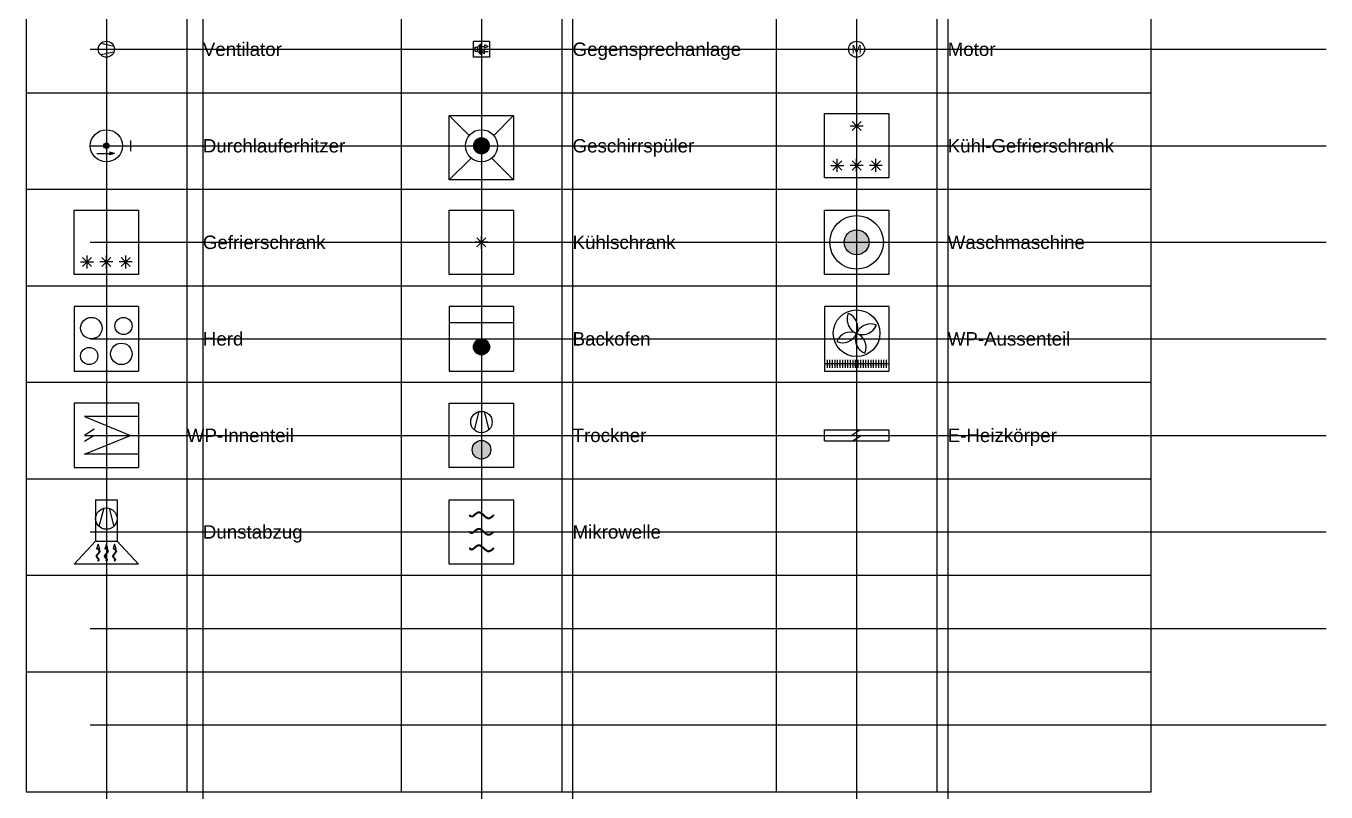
# Model space of a CAD drawing. Header units: millimetres. Extents: x 5800 to 17930, y 330 to 14488.
# Drawn here: x 5800 to 17930, y 330 to 7472 of the extents above; entities that cross this region are included whole.
import ezdxf
from ezdxf.enums import TextEntityAlignment as Align

# ---------------------------------------------------------------- set-up
doc = ezdxf.new("R2010")
doc.units = ezdxf.units.MM
doc.layers.add('Z_Format', color=7, linetype='Continuous', plot=False)
doc.styles.get("Standard").update_dxf_attribs({"font": 'arial.ttf'})

# ---------------------------------------------------------------- blocks, each defined once
blk = doc.blocks.new('Ventilator')
for p, q in [((70, 27), (-53, 53)), ((70, -27), (-53, -53))]:
    blk.add_line(p, q)
blk.add_circle((0, 0), 75)
blk = doc.blocks.new('Gegensprechanlage')
for p, q in [((-62, 18), (-62, -18)), ((-62, 18), (-37, 18)), ((-37, 18), (-7, 50)), ((-37, 18), (-37, -18)), ((-17, 39), (-17, -39)), ((-7, 50), (-7, -50)), ((-2, 25), (32, 25)), ((32, 10), (32, 40)), ((62, 25), (32, 40)), ((62, 25), (32, 10)), ((-62, -18), (-37, -18)), ((-37, -18), (-7, -50)), ((-2, -25), (28, -10)), ((-2, -25), (28, -40)), ((28, -40), (28, -10)), ((62, -25), (28, -25))]:
    blk.add_line(p, q)
blk.add_lwpolyline([(75, -75), (-75, -75), (-75, 75), (75, 75)], close=True)
blk = doc.blocks.new('Motor')
blk.add_circle((0, 0), 75)
blk.add_text('M', height=80).set_placement((0, 0), align=Align.MIDDLE_CENTER)
blk = doc.blocks.new('Geschirrspüler')
for p, q in [((-300, 282), (-114, 97)), ((300, 282), (114, 97)), ((-97, -114), (-300, -318)), ((97, -114), (300, -318))]:
    blk.add_line(p, q)
blk.add_lwpolyline([(-300, -318), (-300, 282), (300, 282), (300, -318)], close=True)
at = {"const_width": 80}
blk.add_lwpolyline([(-40, 0, 1), (40, 0, 1)], format="xyb", close=True, dxfattribs=at)
blk.add_circle((0, 0), 150)
blk = doc.blocks.new('Kühl-Gefrierschrank')
for p, q in [((-300, -300), (-300, 300)), ((-300, 300), (300, 300)), ((0, 243), (0, 123)), ((300, 300), (300, -300)), ((60, 183), (-60, 183)), ((42, 226), (-42, 141)), ((-42, 226), (42, 141)), ((-300, 0), (300, 0)), ((-240, -183), (-120, -183)), ((-222, -226), (-138, -141)), ((-138, -226), (-222, -141)), ((-180, -243), (-180, -123)), ((60, -183), (-60, -183)), ((42, -226), (-42, -141)), ((-42, -226), (42, -141)), ((0, -243), (0, -123)), ((240, -183), (120, -183)), ((222, -226), (138, -141)), ((138, -226), (222, -141)), ((180, -243), (180, -123)), ((300, -300), (-300, -300))]:
    blk.add_line(p, q)
blk = doc.blocks.new('Gefrierschrank')
for p, q in [((-300, -300), (-300, 300)), ((-300, 300), (300, 300)), ((300, 300), (300, -300)), ((-240, -183), (-120, -183)), ((-222, -226), (-138, -141)), ((-138, -226), (-222, -141)), ((-180, -243), (-180, -123)), ((60, -183), (-60, -183)), ((42, -226), (-42, -141)), ((-42, -226), (42, -141)), ((0, -243), (0, -123)), ((240, -183), (120, -183)), ((222, -226), (138, -141)), ((138, -226), (222, -141)), ((180, -243), (180, -123)), ((300, -300), (-300, -300))]:
    blk.add_line(p, q)
blk = doc.blocks.new('Kühlschrank')
for p, q in [((-300, -300), (-300, 300)), ((-300, 300), (300, 300)), ((300, 300), (300, -300)), ((42, -42), (-42, 42)), ((-42, -42), (42, 42)), ((0, -60), (0, 60)), ((60, 0), (-60, 0)), ((300, -300), (-300, -300))]:
    blk.add_line(p, q)
blk = doc.blocks.new('Waschmaschine')
h = blk.add_hatch(color=256)
h.dxf.hatch_style = 1
h.paths.add_polyline_path([(116, 0, 1), (-116, 0, 1)])
for p, q in [((-300, -300), (-300, 300)), ((-300, 300), (300, 300)), ((300, 300), (300, -300)), ((300, -300), (-300, -300))]:
    blk.add_line(p, q)
for radius in [250, 116]:
    blk.add_circle((0, 0), radius)
blk = doc.blocks.new('Herd')
for p, q in [((-300, 300), (-300, -300)), ((300, 300), (-300, 300)), ((300, 300), (300, -300)), ((-300, -300), (300, -300))]:
    blk.add_line(p, q)
for centre, radius in [((-140, 100), 100), ((160, 120), 80), ((-160, -160), 80), ((140, -140), 100)]:
    blk.add_circle(centre, radius)
blk = doc.blocks.new('Backofen')
h = blk.add_hatch(color=256)
h.dxf.hatch_style = 1
h.paths.add_polyline_path([(-75, -75, 1), (75, -75, 1)])
for p, q in [((-300, 300), (-300, -300)), ((300, 300), (-300, 300)), ((300, 300), (300, -300)), ((300, 150), (-300, 150)), ((-300, -300), (300, -300))]:
    blk.add_line(p, q)
blk.add_circle((0, -75), 75)
blk = doc.blocks.new('WP-Aussenteil')
for p, q in [((-300, 300), (-300, -300)), ((300, 300), (-300, 300)), ((300, 300), (300, -300)), ((300, -233), (-300, -233)), ((-276, -196), (-276, -271)), ((-252, -196), (-252, -271)), ((-228, -196), (-228, -271)), ((-204, -196), (-204, -271)), ((-180, -196), (-180, -271)), ((-156, -196), (-156, -271)), ((-132, -196), (-132, -271)), ((-108, -196), (-108, -271)), ((-84, -196), (-84, -271)), ((-60, -196), (-60, -271)), ((-36, -196), (-36, -271)), ((-12, -196), (-12, -271)), ((12, -196), (12, -271)), ((36, -196), (36, -271)), ((60, -196), (60, -271)), ((84, -196), (84, -271)), ((108, -196), (108, -271)), ((132, -196), (132, -271)), ((156, -196), (156, -271)), ((180, -196), (180, -271)), ((204, -196), (204, -271)), ((228, -196), (228, -271)), ((252, -196), (252, -271)), ((276, -196), (276, -271)), ((-300, -300), (300, -300))]:
    blk.add_line(p, q)
blk.add_circle((0, 52), 218)
for centre, start, end in [((-131, 106), 247.5, 67.5), ((54, 182), 157.5, 337.5), ((131, -3), 67.5, 247.5), ((-54, -79), 337.5, 157.5)]:
    blk.add_arc(centre, 142, start, end)
for p in [(-276, -246), (-252, -246), (-228, -246), (-204, -246), (-180, -246), (-156, -246), (-132, -246), (-108, -246), (-84, -246), (-60, -246), (-36, -246), (-12, -246), (12, -246), (36, -246), (60, -246), (84, -246), (108, -246), (132, -246), (156, -246), (180, -246), (204, -246), (228, -246), (252, -246), (276, -246)]:
    blk.add_point(p)
blk = doc.blocks.new('WP-Innenteil')
for p, q in [((-300, 300), (-300, -300)), ((300, 300), (-300, 300)), ((300, 300), (300, -300)), ((300, 175), (-203, 175)), ((-203, 175), (225, 0)), ((-113, 58), (-203, 0)), ((-203, -175), (225, 0)), ((-203, 0), (-113, 0)), ((-113, 0), (-203, -58)), ((300, -175), (-203, -175)), ((-300, -300), (300, -300))]:
    blk.add_line(p, q)
blk = doc.blocks.new('Trockner')
h = blk.add_hatch(color=256)
h.dxf.hatch_style = 1
h.paths.add_polyline_path([(-87, -134, 1), (87, -134, 1)])
for p, q in [((-300, -300), (-300, 300)), ((-300, 300), (300, 300)), ((300, 300), (300, -300)), ((-25, 221), (-69, 51)), ((25, 221), (69, 51)), ((300, -300), (-300, -300))]:
    blk.add_line(p, q)
for centre, radius in [((0, 124), 100), ((0, -134), 86.7)]:
    blk.add_circle(centre, radius)
blk = doc.blocks.new('E-Heizkörper')
for p, q in [((-300, -50), (-300, 50)), ((-300, 50), (300, 50)), ((32, 50), (-45, 0)), ((-45, 0), (45, 0)), ((45, 0), (-32, -50)), ((300, 50), (300, -50)), ((-300, -50), (300, -50))]:
    blk.add_line(p, q)
blk = doc.blocks.new('Dunstabzug')
for p, q in [((-100, 300), (-100, -86)), ((-100, 300), (100, 300)), ((100, 300), (100, -86)), ((-25, 221), (-69, 51)), ((25, 221), (69, 51)), ((-100, -86), (-300, -300)), ((-100, -86), (100, -86)), ((-77, -116), (-92, -158)), ((-62, -158), (-77, -116)), ((0, -116), (-15, -158)), ((15, -158), (0, -116)), ((77, -116), (62, -158)), ((92, -158), (77, -116)), ((100, -86), (300, -300)), ((-93, -222), (-92, -221)), ((-93, -224), (-93, -222)), ((-93, -225), (-93, -224)), ((-93, -226), (-93, -225)), ((-93, -228), (-93, -226)), ((-93, -229), (-93, -228)), ((-93, -230), (-93, -229)), ((-92, -232), (-93, -230)), ((-92, -158), (-79, -158)), ((-92, -219), (-91, -218)), ((-92, -221), (-92, -219)), ((-91, -233), (-92, -232)), ((-91, -218), (-90, -217)), ((-91, -235), (-91, -233)), ((-90, -236), (-91, -235)), ((-90, -216), (-89, -214)), ((-90, -217), (-90, -216)), ((-89, -237), (-90, -236)), ((-89, -214), (-88, -213)), ((-88, -222), (-89, -223)), ((-89, -223), (-89, -225)), ((-89, -225), (-89, -226)), ((-89, -226), (-89, -227)), ((-89, -227), (-89, -228)), ((-89, -228), (-88, -230)), ((-88, -238), (-89, -237)), ((-88, -213), (-87, -212)), ((-87, -219), (-88, -221)), ((-88, -221), (-88, -222)), ((-88, -230), (-88, -231)), ((-88, -231), (-87, -232)), ((-87, -240), (-88, -238)), ((-87, -212), (-86, -211)), ((-86, -218), (-87, -219)), ((-87, -232), (-87, -233)), ((-87, -233), (-86, -234)), ((-87, -241), (-87, -240)), ((-86, -242), (-87, -241)), ((-86, -211), (-85, -210)), ((-85, -216), (-86, -217)), ((-86, -217), (-86, -218)), ((-86, -234), (-86, -235)), ((-86, -235), (-85, -236)), ((-85, -243), (-86, -242)), ((-85, -210), (-84, -209)), ((-84, -215), (-85, -216)), ((-85, -236), (-85, -236)), ((-85, -236), (-85, -237)), ((-85, -237), (-84, -238)), ((-84, -209), (-83, -208)), ((-83, -213), (-84, -214)), ((-84, -214), (-84, -215)), ((-84, -238), (-84, -238)), ((-84, -238), (-83, -239)), ((-83, -208), (-82, -207)), ((-82, -212), (-83, -213)), ((-83, -239), (-83, -239)), ((-83, -239), (-82, -240)), ((-82, -207), (-81, -205)), ((-81, -210), (-82, -211)), ((-82, -211), (-82, -212)), ((-82, -240), (-82, -241)), ((-82, -241), (-81, -241)), ((-81, -204), (-80, -203)), ((-81, -205), (-81, -204)), ((-80, -210), (-81, -210)), ((-81, -241), (-81, -242)), ((-81, -242), (-80, -243)), ((-80, -203), (-79, -202)), ((-79, -208), (-80, -209)), ((-80, -209), (-80, -210)), ((-78, -159), (-79, -158)), ((-79, -202), (-78, -201)), ((-78, -207), (-79, -208)), ((-76, -161), (-78, -159)), ((-78, -201), (-77, -200)), ((-77, -206), (-78, -207)), ((-77, -200), (-76, -199)), ((-76, -205), (-77, -205)), ((-77, -205), (-77, -206)), ((-75, -163), (-76, -161)), ((-76, -199), (-75, -198)), ((-75, -204), (-76, -205)), ((-75, -158), (-62, -158)), ((-75, -158), (-74, -159)), ((-73, -164), (-75, -163)), ((-75, -198), (-74, -197)), ((-74, -203), (-75, -204)), ((-74, -159), (-73, -160)), ((-74, -197), (-73, -196)), ((-73, -201), (-74, -202)), ((-74, -202), (-74, -203)), ((-73, -160), (-72, -161)), ((-72, -166), (-73, -164)), ((-73, -196), (-72, -195)), ((-72, -200), (-73, -201)), ((-72, -161), (-71, -162)), ((-71, -168), (-72, -166)), ((-72, -195), (-71, -194)), ((-71, -199), (-72, -200)), ((-71, -162), (-70, -163)), ((-70, -170), (-71, -168)), ((-71, -194), (-70, -193)), ((-70, -198), (-71, -199)), ((-70, -163), (-69, -164)), ((-69, -171), (-70, -170)), ((-70, -192), (-69, -190)), ((-70, -193), (-70, -192)), ((-69, -197), (-70, -198)), ((-69, -164), (-68, -165)), ((-68, -172), (-69, -171)), ((-69, -190), (-68, -189)), ((-68, -196), (-69, -197)), ((-68, -165), (-67, -166)), ((-68, -173), (-68, -172)), ((-67, -175), (-68, -173)), ((-68, -188), (-67, -187)), ((-68, -189), (-68, -188)), ((-67, -195), (-68, -196)), ((-67, -166), (-66, -169)), ((-67, -176), (-67, -175)), ((-66, -177), (-67, -176)), ((-67, -186), (-66, -185)), ((-67, -187), (-67, -186)), ((-66, -193), (-67, -195)), ((-66, -169), (-65, -170)), ((-66, -178), (-66, -177)), ((-66, -179), (-66, -178)), ((-66, -181), (-66, -179)), ((-66, -182), (-66, -181)), ((-66, -183), (-66, -182)), ((-66, -184), (-66, -183)), ((-66, -185), (-66, -184)), ((-65, -192), (-66, -193)), ((-65, -170), (-64, -171)), ((-64, -191), (-65, -192)), ((-64, -171), (-63, -173)), ((-63, -188), (-64, -190)), ((-64, -190), (-64, -191)), ((-63, -173), (-63, -174)), ((-63, -174), (-62, -176)), ((-62, -187), (-63, -188)), ((-62, -176), (-62, -177)), ((-62, -177), (-61, -178)), ((-61, -185), (-62, -187)), ((-61, -178), (-61, -180)), ((-61, -180), (-61, -181)), ((-61, -181), (-61, -183)), ((-61, -183), (-61, -184)), ((-61, -184), (-61, -185)), ((-17, -225), (-16, -224)), ((-17, -226), (-17, -225)), ((-17, -228), (-17, -226)), ((-16, -229), (-17, -228)), ((-16, -222), (-15, -221)), ((-16, -224), (-16, -222)), ((-16, -230), (-16, -229)), ((-15, -232), (-16, -230)), ((-15, -158), (-2, -158)), ((-15, -219), (-14, -218)), ((-15, -221), (-15, -219)), ((-15, -233), (-15, -232)), ((-14, -235), (-15, -233)), ((-14, -218), (-13, -217)), ((-13, -236), (-14, -235)), ((-13, -216), (-12, -214)), ((-13, -217), (-13, -216)), ((-12, -237), (-13, -236)), ((-12, -214), (-11, -213)), ((-11, -222), (-12, -223)), ((-12, -223), (-12, -225)), ((-12, -225), (-12, -226)), ((-12, -226), (-12, -227)), ((-12, -227), (-12, -228)), ((-12, -228), (-12, -230)), ((-12, -230), (-11, -231)), ((-11, -238), (-12, -237)), ((-11, -213), (-10, -212)), ((-10, -219), (-11, -221)), ((-11, -221), (-11, -222)), ((-11, -231), (-11, -232)), ((-11, -232), (-10, -233)), ((-11, -240), (-11, -238)), ((-10, -241), (-11, -240)), ((-10, -212), (-9, -211)), ((-9, -217), (-10, -218)), ((-10, -218), (-10, -219)), ((-10, -233), (-10, -234)), ((-10, -234), (-9, -235)), ((-9, -242), (-10, -241)), ((-9, -211), (-8, -210)), ((-8, -216), (-9, -217)), ((-9, -235), (-9, -236)), ((-9, -236), (-8, -236)), ((-8, -243), (-9, -242)), ((-8, -209), (-7, -208)), ((-8, -210), (-8, -209)), ((-7, -214), (-8, -215)), ((-8, -215), (-8, -216)), ((-8, -236), (-8, -237)), ((-8, -237), (-7, -238)), ((-7, -208), (-6, -207)), ((-6, -213), (-7, -214)), ((-7, -238), (-7, -238)), ((-7, -238), (-7, -239)), ((-7, -239), (-6, -239)), ((-6, -207), (-5, -205)), ((-5, -211), (-6, -212)), ((-6, -212), (-6, -213)), ((-6, -239), (-6, -240)), ((-6, -240), (-5, -241)), ((-5, -205), (-4, -204)), ((-4, -210), (-5, -211)), ((-5, -241), (-5, -241)), ((-5, -241), (-4, -242)), ((-4, -204), (-3, -203)), ((-3, -209), (-4, -210)), ((-4, -210), (-4, -210)), ((-4, -242), (-3, -243)), ((-3, -203), (-2, -202)), ((-2, -208), (-3, -209)), ((-1, -159), (-2, -158)), ((-2, -202), (-1, -201)), ((-1, -207), (-2, -208)), ((0, -161), (-1, -159)), ((-1, -201), (0, -200)), ((0, -205), (-1, -206)), ((-1, -206), (-1, -207)), ((2, -163), (0, -161)), ((0, -200), (1, -199)), ((1, -205), (0, -205)), ((1, -199), (2, -198)), ((2, -204), (1, -205)), ((2, -158), (15, -158)), ((2, -158), (3, -159)), ((3, -164), (2, -163)), ((2, -198), (3, -197)), ((3, -202), (2, -203)), ((2, -203), (2, -204)), ((3, -159), (4, -160)), ((5, -166), (3, -164)), ((3, -197), (4, -196)), ((4, -201), (3, -202)), ((4, -160), (5, -161)), ((4, -196), (5, -195)), ((5, -200), (4, -201)), ((5, -161), (6, -162)), ((6, -168), (5, -166)), ((5, -195), (6, -194)), ((6, -199), (5, -200)), ((6, -162), (7, -163)), ((7, -170), (6, -168)), ((6, -193), (7, -192)), ((6, -194), (6, -193)), ((7, -198), (6, -199)), ((7, -163), (8, -164)), ((8, -171), (7, -170)), ((7, -192), (8, -190)), ((8, -197), (7, -198)), ((8, -164), (9, -165)), ((8, -172), (8, -171)), ((9, -173), (8, -172)), ((8, -190), (9, -189)), ((9, -196), (8, -197)), ((9, -165), (10, -166)), ((10, -175), (9, -173)), ((9, -188), (10, -187)), ((9, -189), (9, -188)), ((10, -195), (9, -196)), ((10, -166), (11, -169)), ((10, -176), (10, -175)), ((11, -177), (10, -176)), ((10, -185), (11, -184)), ((10, -186), (10, -185)), ((10, -187), (10, -186)), ((11, -193), (10, -195)), ((11, -169), (12, -170)), ((11, -178), (11, -177)), ((11, -179), (11, -178)), ((11, -181), (11, -179)), ((11, -182), (11, -181)), ((11, -183), (11, -182)), ((11, -184), (11, -183)), ((12, -191), (11, -192)), ((11, -192), (11, -193)), ((12, -170), (13, -171)), ((13, -190), (12, -191)), ((13, -171), (13, -173)), ((13, -173), (14, -174)), ((14, -188), (13, -190)), ((14, -174), (15, -176)), ((15, -187), (14, -188)), ((15, -176), (15, -177)), ((15, -177), (16, -178)), ((16, -184), (15, -185)), ((15, -185), (15, -187)), ((16, -178), (16, -180)), ((16, -180), (16, -181)), ((16, -181), (16, -183)), ((16, -183), (16, -184)), ((60, -224), (61, -222)), ((60, -225), (60, -224)), ((60, -226), (60, -225)), ((60, -228), (60, -226)), ((61, -229), (60, -228)), ((61, -221), (62, -219)), ((61, -222), (61, -221)), ((61, -230), (61, -229)), ((62, -232), (61, -230)), ((62, -158), (74, -158)), ((62, -219), (63, -218)), ((62, -233), (62, -232)), ((63, -235), (62, -233)), ((63, -217), (64, -216)), ((63, -218), (63, -217)), ((64, -236), (63, -235)), ((64, -216), (65, -214)), ((65, -237), (64, -236)), ((65, -214), (66, -213)), ((66, -221), (65, -222)), ((65, -222), (65, -223)), ((65, -223), (65, -225)), ((65, -225), (65, -226)), ((65, -226), (65, -227)), ((65, -227), (65, -228)), ((65, -228), (65, -230)), ((65, -230), (66, -231)), ((65, -238), (65, -237)), ((66, -240), (65, -238)), ((66, -213), (67, -212)), ((67, -219), (66, -221)), ((66, -231), (66, -232)), ((66, -232), (67, -233)), ((67, -241), (66, -240)), ((67, -211), (68, -210)), ((67, -212), (67, -211)), ((68, -217), (67, -218)), ((67, -218), (67, -219)), ((67, -233), (67, -234)), ((67, -234), (68, -235)), ((68, -242), (67, -241)), ((68, -210), (69, -209)), ((69, -216), (68, -217)), ((68, -235), (68, -236)), ((68, -236), (69, -236)), ((69, -243), (68, -242)), ((69, -209), (70, -208)), ((70, -214), (69, -215)), ((69, -215), (69, -216)), ((69, -236), (69, -237)), ((69, -237), (69, -238)), ((69, -238), (70, -238)), ((70, -208), (71, -207)), ((71, -213), (70, -214)), ((70, -238), (70, -239)), ((70, -239), (71, -239)), ((71, -207), (72, -205)), ((72, -211), (71, -212)), ((71, -212), (71, -213)), ((71, -239), (71, -240)), ((71, -240), (72, -241)), ((72, -205), (73, -204)), ((73, -210), (72, -211)), ((72, -241), (72, -241)), ((72, -241), (73, -242)), ((73, -204), (74, -203)), ((74, -209), (73, -210)), ((73, -210), (73, -210)), ((73, -242), (73, -243)), ((76, -159), (74, -158)), ((74, -203), (75, -202)), ((75, -208), (74, -209)), ((75, -202), (76, -201)), ((76, -206), (75, -207)), ((75, -207), (75, -208)), ((77, -161), (76, -159)), ((76, -201), (77, -200)), ((77, -205), (76, -206)), ((79, -163), (77, -161)), ((77, -200), (78, -199)), ((78, -205), (77, -205)), ((78, -199), (79, -198)), ((79, -203), (78, -204)), ((78, -204), (78, -205)), ((79, -158), (92, -158)), ((79, -158), (80, -159)), ((80, -164), (79, -163)), ((79, -198), (80, -197)), ((80, -202), (79, -203)), ((80, -159), (81, -160)), ((81, -166), (80, -164)), ((80, -197), (81, -196)), ((81, -201), (80, -202)), ((81, -160), (82, -161)), ((82, -168), (81, -166)), ((81, -196), (82, -195)), ((82, -200), (81, -201)), ((82, -161), (83, -162)), ((84, -170), (82, -168)), ((82, -194), (83, -193)), ((82, -195), (82, -194)), ((83, -199), (82, -200)), ((83, -162), (84, -163)), ((83, -193), (84, -192)), ((84, -198), (83, -199)), ((84, -163), (85, -164)), ((84, -171), (84, -170)), ((85, -172), (84, -171)), ((84, -192), (85, -190)), ((85, -197), (84, -198)), ((85, -164), (86, -165)), ((86, -173), (85, -172)), ((85, -189), (86, -188)), ((85, -190), (85, -189)), ((86, -196), (85, -197)), ((86, -165), (87, -166)), ((87, -175), (86, -173)), ((86, -187), (87, -186)), ((86, -188), (86, -187)), ((87, -193), (86, -195)), ((86, -195), (86, -196)), ((87, -166), (88, -169)), ((87, -176), (87, -175)), ((87, -177), (87, -176)), ((88, -178), (87, -177)), ((87, -185), (88, -184)), ((87, -186), (87, -185)), ((88, -192), (87, -193)), ((88, -169), (89, -170)), ((88, -179), (88, -178)), ((88, -181), (88, -179)), ((88, -182), (88, -181)), ((88, -183), (88, -182)), ((88, -184), (88, -183)), ((89, -191), (88, -192)), ((89, -170), (89, -171)), ((89, -171), (90, -173)), ((90, -190), (89, -191)), ((90, -173), (91, -174)), ((91, -188), (90, -190)), ((91, -174), (91, -176)), ((91, -176), (92, -177)), ((92, -187), (91, -188)), ((92, -177), (92, -178)), ((92, -178), (93, -180)), ((93, -184), (92, -185)), ((92, -185), (92, -187)), ((93, -180), (93, -181)), ((93, -181), (93, -183)), ((93, -183), (93, -184)), ((300, -300), (-300, -300)), ((-84, -244), (-85, -243)), ((-83, -245), (-84, -244)), ((-82, -246), (-83, -245)), ((-82, -247), (-82, -246)), ((-81, -248), (-82, -247)), ((-80, -249), (-81, -248)), ((-80, -243), (-80, -244)), ((-80, -244), (-79, -245)), ((-79, -249), (-80, -249)), ((-79, -245), (-78, -245)), ((-79, -250), (-79, -249)), ((-78, -251), (-79, -250)), ((-79, -270), (-78, -269)), ((-79, -270), (-75, -270)), ((-78, -245), (-78, -246)), ((-78, -246), (-77, -247)), ((-77, -252), (-78, -251)), ((-78, -268), (-77, -267)), ((-78, -269), (-78, -268)), ((-77, -247), (-76, -248)), ((-77, -253), (-77, -252)), ((-76, -254), (-77, -253)), ((-77, -267), (-76, -266)), ((-77, -267), (-77, -267)), ((-76, -248), (-75, -249)), ((-75, -255), (-76, -254)), ((-76, -254), (-76, -254)), ((-76, -265), (-75, -264)), ((-76, -266), (-76, -265)), ((-76, -265), (-76, -265)), ((-75, -249), (-75, -249)), ((-75, -249), (-74, -250)), ((-75, -256), (-75, -255)), ((-75, -257), (-75, -256)), ((-74, -258), (-75, -257)), ((-75, -263), (-74, -262)), ((-75, -264), (-75, -263)), ((-75, -263), (-75, -263)), ((-74, -269), (-75, -270)), ((-74, -250), (-73, -251)), ((-74, -259), (-74, -258)), ((-74, -258), (-74, -258)), ((-74, -260), (-74, -259)), ((-74, -261), (-74, -260)), ((-74, -262), (-74, -261)), ((-74, -261), (-74, -261)), ((-73, -268), (-74, -269)), ((-73, -251), (-73, -252)), ((-73, -252), (-72, -253)), ((-72, -266), (-73, -267)), ((-73, -267), (-73, -268)), ((-72, -253), (-72, -254)), ((-72, -254), (-71, -254)), ((-71, -265), (-72, -266)), ((-72, -266), (-72, -266)), ((-71, -254), (-71, -255)), ((-71, -255), (-70, -256)), ((-70, -263), (-71, -264)), ((-71, -264), (-71, -265)), ((-70, -256), (-70, -257)), ((-70, -257), (-70, -258)), ((-70, -258), (-69, -259)), ((-69, -260), (-70, -261)), ((-70, -261), (-70, -262)), ((-70, -262), (-70, -263)), ((-69, -259), (-69, -259)), ((-69, -259), (-69, -260)), ((-7, -244), (-8, -243)), ((-6, -245), (-7, -244)), ((-6, -246), (-6, -245)), ((-5, -247), (-6, -246)), ((-4, -248), (-5, -247)), ((-3, -249), (-4, -248)), ((-3, -243), (-3, -244)), ((-3, -244), (-2, -245)), ((-2, -250), (-3, -249)), ((-3, -249), (-3, -249)), ((-2, -245), (-1, -245)), ((-1, -251), (-2, -250)), ((-2, -269), (-1, -268)), ((-2, -270), (-2, -269)), ((-2, -270), (2, -270)), ((-1, -245), (-1, -246)), ((-1, -246), (0, -247)), ((-1, -252), (-1, -251)), ((0, -253), (-1, -252)), ((-1, -268), (-1, -267)), ((-1, -267), (0, -267)), ((0, -247), (1, -248)), ((0, -254), (0, -253)), ((1, -254), (0, -254)), ((0, -266), (1, -265)), ((0, -267), (0, -266)), ((1, -248), (1, -249)), ((1, -249), (2, -249)), ((1, -255), (1, -254)), ((2, -256), (1, -255)), ((1, -264), (2, -263)), ((1, -265), (1, -264)), ((1, -265), (1, -265)), ((2, -249), (3, -250)), ((2, -257), (2, -256)), ((3, -258), (2, -257)), ((2, -262), (3, -261)), ((2, -263), (2, -262)), ((2, -263), (2, -263)), ((3, -269), (2, -270)), ((3, -250), (3, -251)), ((3, -251), (4, -252)), ((3, -259), (3, -258)), ((3, -258), (3, -258)), ((3, -260), (3, -259)), ((3, -261), (3, -260)), ((3, -261), (3, -261)), ((4, -268), (3, -269)), ((4, -252), (5, -253)), ((5, -266), (4, -267)), ((4, -267), (4, -268)), ((5, -253), (5, -254)), ((5, -254), (6, -254)), ((6, -265), (5, -266)), ((5, -266), (5, -266)), ((6, -254), (6, -255)), ((6, -255), (7, -256)), ((7, -263), (6, -264)), ((6, -264), (6, -265)), ((7, -256), (7, -257)), ((7, -257), (7, -258)), ((7, -258), (7, -259)), ((7, -259), (7, -259)), ((7, -259), (7, -260)), ((7, -260), (7, -261)), ((7, -261), (7, -262)), ((7, -262), (7, -263)), ((70, -244), (69, -243)), ((70, -245), (70, -244)), ((71, -246), (70, -245)), ((72, -247), (71, -246)), ((73, -248), (72, -247)), ((73, -243), (74, -244)), ((73, -249), (73, -248)), ((74, -249), (73, -249)), ((74, -244), (75, -245)), ((75, -250), (74, -249)), ((74, -270), (75, -269)), ((74, -270), (79, -270)), ((75, -245), (75, -245)), ((75, -245), (76, -246)), ((76, -251), (75, -250)), ((75, -269), (76, -268)), ((76, -246), (77, -247)), ((76, -252), (76, -251)), ((77, -253), (76, -252)), ((76, -268), (76, -267)), ((76, -267), (77, -267)), ((77, -247), (77, -248)), ((77, -248), (78, -249)), ((77, -254), (77, -253)), ((78, -254), (77, -254)), ((77, -266), (78, -265)), ((77, -267), (77, -266)), ((78, -249), (79, -249)), ((78, -255), (78, -254)), ((79, -256), (78, -255)), ((78, -264), (79, -263)), ((78, -265), (78, -264)), ((78, -265), (78, -265)), ((79, -249), (79, -250)), ((79, -250), (80, -251)), ((79, -257), (79, -256)), ((79, -258), (79, -257)), ((80, -258), (79, -258)), ((79, -262), (79, -261)), ((79, -261), (80, -261)), ((79, -263), (79, -262)), ((79, -263), (79, -263)), ((80, -269), (79, -270)), ((80, -251), (81, -252)), ((80, -259), (80, -258)), ((80, -260), (80, -259)), ((80, -261), (80, -260)), ((81, -267), (80, -268)), ((80, -268), (80, -269)), ((81, -252), (81, -253)), ((81, -253), (82, -254)), ((82, -266), (81, -267)), ((82, -254), (82, -254)), ((82, -254), (83, -255)), ((83, -265), (82, -266)), ((82, -266), (82, -266)), ((83, -255), (83, -256)), ((83, -256), (84, -257)), ((84, -262), (83, -263)), ((83, -263), (83, -264)), ((83, -264), (83, -265)), ((84, -257), (84, -258)), ((84, -258), (84, -259)), ((84, -259), (84, -259)), ((84, -259), (84, -260)), ((84, -260), (84, -261)), ((84, -261), (84, -262))]:
    blk.add_line(p, q)
blk.add_circle((0, 124), 100)
blk = doc.blocks.new('Mikrowelle')
for p, q in [((-300, -300), (-300, 300)), ((-300, 300), (300, 300)), ((300, 300), (300, -300)), ((-112, 158), (-110, 157)), ((-112, 158), (-112, 149)), ((-110, 148), (-112, 149)), ((-110, 157), (-108, 156)), ((-108, 146), (-110, 148)), ((-108, 156), (-106, 155)), ((-106, 145), (-108, 146)), ((-106, 155), (-105, 154)), ((-105, 144), (-106, 145)), ((-105, 154), (-104, 153)), ((-103, 143), (-105, 144)), ((-104, 153), (-103, 152)), ((-103, 152), (-101, 151)), ((-101, 142), (-103, 143)), ((-101, 151), (-100, 151)), ((-99, 141), (-101, 142)), ((-100, 151), (-99, 150)), ((-99, 150), (-97, 149)), ((-98, 140), (-99, 141)), ((-96, 139), (-98, 140)), ((-97, 149), (-96, 149)), ((-96, 149), (-95, 148)), ((-94, 139), (-96, 139)), ((-95, 148), (-93, 148)), ((-92, 139), (-94, 139)), ((-93, 148), (-92, 148)), ((-92, 148), (-90, 148)), ((-91, 139), (-92, 139)), ((-89, 139), (-91, 139)), ((-90, 148), (-89, 148)), ((-89, 148), (-87, 148)), ((-87, 139), (-89, 139)), ((-87, 148), (-86, 149)), ((-86, 140), (-87, 139)), ((-86, 149), (-84, 150)), ((-84, 140), (-86, 140)), ((-84, 150), (-82, 151)), ((-82, 141), (-84, 140)), ((-82, 151), (-81, 152)), ((-81, 142), (-82, 141)), ((-81, 152), (-79, 153)), ((-79, 143), (-81, 142)), ((-79, 153), (-77, 154)), ((-77, 144), (-79, 143)), ((-77, 154), (-76, 155)), ((-76, 146), (-77, 144)), ((-76, 155), (-74, 156)), ((-74, 147), (-76, 146)), ((-74, 156), (-72, 157)), ((-72, 148), (-74, 147)), ((-72, 157), (-71, 159)), ((-71, 149), (-72, 148)), ((-71, 159), (-69, 160)), ((-69, 151), (-71, 149)), ((-69, 160), (-67, 162)), ((-67, 152), (-69, 151)), ((-67, 162), (-65, 163)), ((-66, 154), (-67, 152)), ((-64, 155), (-66, 154)), ((-65, 163), (-64, 165)), ((-64, 165), (-62, 166)), ((-62, 156), (-64, 155)), ((-62, 166), (-60, 168)), ((-61, 158), (-62, 156)), ((-59, 159), (-61, 158)), ((-60, 168), (-58, 170)), ((-58, 160), (-59, 159)), ((-58, 170), (-55, 171)), ((-56, 161), (-58, 160)), ((-55, 163), (-56, 161)), ((-55, 171), (-53, 173)), ((-53, 164), (-55, 163)), ((-53, 173), (-51, 175)), ((-52, 165), (-53, 164)), ((-50, 166), (-52, 165)), ((-51, 175), (-49, 176)), ((-49, 167), (-50, 166)), ((-49, 176), (-46, 178)), ((-48, 168), (-49, 167)), ((-47, 168), (-48, 168)), ((-46, 169), (-47, 168)), ((-46, 178), (-44, 180)), ((-44, 170), (-46, 169)), ((-44, 180), (-41, 181)), ((-43, 171), (-44, 170)), ((-41, 172), (-43, 171)), ((-41, 181), (-38, 183)), ((-39, 173), (-41, 172)), ((-38, 174), (-39, 173)), ((-38, 183), (-36, 184)), ((-35, 175), (-38, 174)), ((-36, 184), (-33, 185)), ((-33, 176), (-35, 175)), ((-33, 185), (-30, 186)), ((-31, 177), (-33, 176)), ((-29, 177), (-31, 177)), ((-30, 186), (-27, 187)), ((-26, 178), (-29, 177)), ((-27, 187), (-24, 187)), ((-24, 178), (-26, 178)), ((-24, 187), (-22, 187)), ((-21, 177), (-24, 178)), ((-22, 187), (-19, 186)), ((-19, 177), (-21, 177)), ((-19, 186), (-16, 186)), ((-16, 176), (-19, 177)), ((-16, 186), (-13, 184)), ((-13, 175), (-16, 176)), ((-13, 184), (-11, 183)), ((-11, 174), (-13, 175)), ((-11, 183), (-8, 182)), ((-8, 173), (-11, 174)), ((-8, 182), (-5, 180)), ((-6, 171), (-8, 173)), ((-3, 170), (-6, 171)), ((-5, 180), (-3, 179)), ((-3, 179), (0, 177)), ((-1, 169), (-3, 170)), ((1, 167), (-1, 169)), ((0, 177), (2, 176)), ((3, 166), (1, 167)), ((2, 176), (4, 174)), ((4, 165), (3, 166)), ((4, 174), (6, 172)), ((6, 163), (4, 165)), ((6, 172), (9, 170)), ((7, 162), (6, 163)), ((9, 161), (7, 162)), ((9, 170), (11, 169)), ((11, 159), (9, 161)), ((11, 169), (13, 167)), ((12, 158), (11, 159)), ((14, 156), (12, 158)), ((13, 167), (15, 165)), ((16, 155), (14, 156)), ((15, 165), (17, 163)), ((17, 153), (16, 155)), ((17, 163), (19, 161)), ((19, 152), (17, 153)), ((19, 161), (22, 159)), ((21, 150), (19, 152)), ((22, 149), (21, 150)), ((22, 159), (24, 157)), ((24, 147), (22, 149)), ((24, 157), (26, 155)), ((26, 145), (24, 147)), ((26, 155), (28, 153)), ((28, 143), (26, 145)), ((28, 153), (30, 151)), ((30, 142), (28, 143)), ((30, 151), (32, 149)), ((32, 140), (30, 142)), ((32, 149), (34, 147)), ((34, 138), (32, 140)), ((34, 147), (37, 146)), ((37, 136), (34, 138)), ((37, 146), (39, 144)), ((39, 134), (37, 136)), ((39, 144), (41, 142)), ((41, 132), (39, 134)), ((41, 142), (43, 141)), ((44, 131), (41, 132)), ((43, 141), (45, 139)), ((47, 129), (44, 131)), ((45, 139), (47, 138)), ((47, 138), (49, 136)), ((49, 127), (47, 129)), ((49, 136), (52, 135)), ((52, 125), (49, 127)), ((52, 135), (54, 134)), ((55, 124), (52, 125)), ((54, 134), (56, 133)), ((57, 123), (55, 124)), ((56, 133), (58, 133)), ((60, 122), (57, 123)), ((58, 133), (60, 132)), ((60, 132), (63, 131)), ((63, 122), (60, 122)), ((63, 131), (65, 131)), ((66, 121), (63, 122)), ((65, 131), (67, 131)), ((69, 122), (66, 121)), ((67, 131), (69, 131)), ((69, 131), (72, 132)), ((72, 122), (69, 122)), ((72, 132), (74, 132)), ((74, 123), (72, 122)), ((74, 132), (76, 133)), ((77, 124), (74, 123)), ((76, 133), (79, 134)), ((80, 125), (77, 124)), ((79, 134), (81, 135)), ((83, 127), (80, 125)), ((81, 135), (84, 137)), ((85, 128), (83, 127)), ((84, 137), (86, 138)), ((88, 130), (85, 128)), ((86, 138), (89, 140)), ((90, 132), (88, 130)), ((89, 140), (92, 142)), ((95, 133), (90, 132)), ((92, 142), (97, 144)), ((98, 135), (95, 133)), ((97, 144), (100, 147)), ((100, 137), (98, 135)), ((100, 147), (103, 150)), ((102, 140), (100, 137)), ((104, 142), (102, 140)), ((103, 150), (106, 153)), ((107, 144), (104, 142)), ((106, 153), (110, 156)), ((109, 146), (107, 144)), ((110, 148), (109, 146)), ((110, 156), (112, 158)), ((112, 149), (110, 148)), ((112, 158), (112, 149)), ((-112, 5), (-110, 3)), ((-112, 5), (-112, -5)), ((-110, 3), (-108, 2)), ((-108, 2), (-106, 1)), ((-106, 1), (-105, 0)), ((-105, 0), (-104, -1)), ((-79, -1), (-77, 0)), ((-77, 0), (-76, 1)), ((-76, 1), (-74, 2)), ((-74, 2), (-72, 4)), ((-72, 4), (-71, 5)), ((-71, 5), (-69, 7)), ((-69, 7), (-67, 8)), ((-67, 8), (-65, 10)), ((-66, 0), (-67, -1)), ((-64, 1), (-66, 0)), ((-65, 10), (-64, 11)), ((-64, 11), (-62, 13)), ((-62, 3), (-64, 1)), ((-62, 13), (-60, 14)), ((-61, 4), (-62, 3)), ((-59, 5), (-61, 4)), ((-60, 14), (-58, 16)), ((-58, 7), (-59, 5)), ((-58, 16), (-55, 18)), ((-56, 8), (-58, 7)), ((-55, 9), (-56, 8)), ((-55, 18), (-53, 20)), ((-53, 10), (-55, 9)), ((-53, 20), (-51, 21)), ((-52, 11), (-53, 10)), ((-50, 12), (-52, 11)), ((-51, 21), (-49, 23)), ((-49, 13), (-50, 12)), ((-49, 23), (-46, 24)), ((-48, 14), (-49, 13)), ((-47, 15), (-48, 14)), ((-46, 16), (-47, 15)), ((-46, 24), (-44, 26)), ((-44, 16), (-46, 16)), ((-44, 26), (-41, 28)), ((-43, 17), (-44, 16)), ((-41, 18), (-43, 17)), ((-41, 28), (-38, 29)), ((-39, 19), (-41, 18)), ((-38, 20), (-39, 19)), ((-38, 29), (-36, 30)), ((-35, 21), (-38, 20)), ((-36, 30), (-33, 32)), ((-33, 22), (-35, 21)), ((-33, 32), (-30, 32)), ((-31, 23), (-33, 22)), ((-29, 24), (-31, 23)), ((-30, 32), (-27, 33)), ((-26, 24), (-29, 24)), ((-27, 33), (-24, 33)), ((-24, 24), (-26, 24)), ((-24, 33), (-22, 33)), ((-21, 24), (-24, 24)), ((-22, 33), (-19, 33)), ((-19, 23), (-21, 24)), ((-19, 33), (-16, 32)), ((-16, 23), (-19, 23)), ((-16, 32), (-13, 31)), ((-13, 21), (-16, 23)), ((-13, 31), (-11, 30)), ((-11, 20), (-13, 21)), ((-11, 30), (-8, 28)), ((-8, 19), (-11, 20)), ((-8, 28), (-5, 27)), ((-6, 18), (-8, 19)), ((-3, 16), (-6, 18)), ((-5, 27), (-3, 25)), ((-3, 25), (0, 24)), ((-1, 15), (-3, 16)), ((1, 14), (-1, 15)), ((0, 24), (2, 22)), ((3, 12), (1, 14)), ((2, 22), (4, 20)), ((4, 11), (3, 12)), ((4, 20), (6, 19)), ((6, 10), (4, 11)), ((6, 19), (9, 17)), ((7, 8), (6, 10)), ((9, 7), (7, 8)), ((9, 17), (11, 15)), ((11, 6), (9, 7)), ((11, 15), (13, 13)), ((12, 4), (11, 6)), ((14, 3), (12, 4)), ((13, 13), (15, 11)), ((16, 1), (14, 3)), ((15, 11), (17, 9)), ((17, 0), (16, 1)), ((17, 9), (19, 7)), ((19, 7), (22, 5)), ((22, 5), (24, 3)), ((24, 3), (26, 1)), ((26, 1), (28, -1)), ((106, -1), (110, 2)), ((110, 2), (112, 5)), ((112, 5), (112, -5)), ((-110, -6), (-112, -5)), ((-108, -7), (-110, -6)), ((-106, -8), (-108, -7)), ((-105, -10), (-106, -8)), ((-103, -11), (-105, -10)), ((-104, -1), (-103, -2)), ((-103, -2), (-101, -2)), ((-101, -12), (-103, -11)), ((-101, -2), (-100, -3)), ((-99, -13), (-101, -12)), ((-100, -3), (-99, -4)), ((-99, -4), (-97, -4)), ((-98, -13), (-99, -13)), ((-96, -14), (-98, -13)), ((-97, -4), (-96, -5)), ((-96, -5), (-95, -5)), ((-94, -15), (-96, -14)), ((-95, -5), (-93, -6)), ((-92, -15), (-94, -15)), ((-93, -6), (-92, -6)), ((-92, -6), (-90, -6)), ((-91, -15), (-92, -15)), ((-89, -15), (-91, -15)), ((-90, -6), (-89, -6)), ((-89, -6), (-87, -5)), ((-87, -15), (-89, -15)), ((-87, -5), (-86, -5)), ((-86, -14), (-87, -15)), ((-86, -5), (-84, -4)), ((-84, -13), (-86, -14)), ((-84, -4), (-82, -3)), ((-82, -12), (-84, -13)), ((-82, -3), (-81, -2)), ((-81, -11), (-82, -12)), ((-81, -2), (-79, -1)), ((-79, -10), (-81, -11)), ((-77, -9), (-79, -10)), ((-76, -8), (-77, -9)), ((-74, -7), (-76, -8)), ((-72, -5), (-74, -7)), ((-71, -4), (-72, -5)), ((-69, -3), (-71, -4)), ((-67, -1), (-69, -3)), ((-33, -122), (-30, -121)), ((-30, -121), (-27, -121)), ((-27, -121), (-24, -120)), ((-24, -120), (-22, -120)), ((-22, -120), (-19, -121)), ((-19, -121), (-16, -122)), ((19, -2), (17, 0)), ((21, -3), (19, -2)), ((22, -5), (21, -3)), ((24, -7), (22, -5)), ((26, -8), (24, -7)), ((28, -10), (26, -8)), ((28, -1), (30, -3)), ((30, -12), (28, -10)), ((30, -3), (32, -4)), ((32, -14), (30, -12)), ((32, -4), (34, -6)), ((34, -16), (32, -14)), ((34, -6), (37, -8)), ((37, -18), (34, -16)), ((37, -8), (39, -10)), ((39, -19), (37, -18)), ((39, -10), (41, -11)), ((41, -21), (39, -19)), ((41, -11), (43, -13)), ((44, -23), (41, -21)), ((43, -13), (45, -15)), ((47, -25), (44, -23)), ((45, -15), (47, -16)), ((47, -16), (49, -17)), ((49, -26), (47, -25)), ((49, -17), (52, -18)), ((52, -28), (49, -26)), ((52, -18), (54, -19)), ((55, -30), (52, -28)), ((54, -19), (56, -20)), ((57, -31), (55, -30)), ((56, -20), (58, -21)), ((60, -32), (57, -31)), ((58, -21), (60, -22)), ((60, -22), (63, -22)), ((63, -32), (60, -32)), ((63, -22), (65, -22)), ((66, -32), (63, -32)), ((65, -22), (67, -22)), ((69, -32), (66, -32)), ((67, -22), (69, -22)), ((69, -22), (72, -22)), ((72, -31), (69, -32)), ((72, -22), (74, -21)), ((74, -31), (72, -31)), ((74, -21), (76, -21)), ((77, -30), (74, -31)), ((76, -21), (79, -20)), ((80, -28), (77, -30)), ((79, -20), (81, -18)), ((83, -27), (80, -28)), ((81, -18), (84, -17)), ((85, -25), (83, -27)), ((84, -17), (86, -15)), ((88, -24), (85, -25)), ((86, -15), (89, -14)), ((90, -22), (88, -24)), ((89, -14), (92, -11)), ((95, -20), (90, -22)), ((92, -11), (97, -9)), ((98, -18), (95, -20)), ((97, -9), (100, -7)), ((100, -16), (98, -18)), ((100, -7), (103, -4)), ((102, -14), (100, -16)), ((104, -12), (102, -14)), ((103, -4), (106, -1)), ((107, -10), (104, -12)), ((109, -8), (107, -10)), ((110, -6), (109, -8)), ((112, -5), (110, -6)), ((-112, -149), (-110, -150)), ((-112, -149), (-112, -158)), ((-110, -160), (-112, -158)), ((-110, -150), (-108, -151)), ((-108, -161), (-110, -160)), ((-108, -151), (-106, -153)), ((-106, -162), (-108, -161)), ((-106, -153), (-105, -153)), ((-105, -163), (-106, -162)), ((-105, -153), (-104, -154)), ((-103, -164), (-105, -163)), ((-104, -154), (-103, -155)), ((-103, -155), (-101, -156)), ((-101, -165), (-103, -164)), ((-101, -156), (-100, -157)), ((-99, -166), (-101, -165)), ((-100, -157), (-99, -157)), ((-99, -157), (-97, -158)), ((-98, -167), (-99, -166)), ((-96, -168), (-98, -167)), ((-97, -158), (-96, -158)), ((-96, -158), (-95, -159)), ((-94, -168), (-96, -168)), ((-95, -159), (-93, -159)), ((-92, -169), (-94, -168)), ((-93, -159), (-92, -159)), ((-92, -159), (-90, -159)), ((-91, -169), (-92, -169)), ((-89, -169), (-91, -169)), ((-90, -159), (-89, -159)), ((-89, -159), (-87, -159)), ((-87, -168), (-89, -169)), ((-87, -159), (-86, -158)), ((-86, -168), (-87, -168)), ((-86, -158), (-84, -158)), ((-84, -167), (-86, -168)), ((-84, -158), (-82, -157)), ((-82, -166), (-84, -167)), ((-82, -157), (-81, -156)), ((-81, -165), (-82, -166)), ((-81, -156), (-79, -155)), ((-79, -164), (-81, -165)), ((-79, -155), (-77, -154)), ((-77, -163), (-79, -164)), ((-77, -154), (-76, -152)), ((-76, -162), (-77, -163)), ((-76, -152), (-74, -151)), ((-74, -160), (-76, -162)), ((-74, -151), (-72, -150)), ((-72, -159), (-74, -160)), ((-72, -150), (-71, -148)), ((-71, -158), (-72, -159)), ((-71, -148), (-69, -147)), ((-69, -156), (-71, -158)), ((-69, -147), (-67, -146)), ((-67, -155), (-69, -156)), ((-67, -146), (-65, -144)), ((-66, -154), (-67, -155)), ((-64, -152), (-66, -154)), ((-65, -144), (-64, -142)), ((-64, -142), (-62, -141)), ((-62, -151), (-64, -152)), ((-62, -141), (-60, -139)), ((-61, -150), (-62, -151)), ((-59, -148), (-61, -150)), ((-60, -139), (-58, -138)), ((-58, -147), (-59, -148)), ((-58, -138), (-55, -136)), ((-56, -146), (-58, -147)), ((-55, -145), (-56, -146)), ((-55, -136), (-53, -134)), ((-53, -143), (-55, -145)), ((-53, -134), (-51, -132)), ((-52, -142), (-53, -143)), ((-50, -141), (-52, -142)), ((-51, -132), (-49, -131)), ((-49, -140), (-50, -141)), ((-49, -131), (-46, -129)), ((-48, -140), (-49, -140)), ((-47, -139), (-48, -140)), ((-46, -138), (-47, -139)), ((-46, -129), (-44, -128)), ((-44, -137), (-46, -138)), ((-44, -128), (-41, -126)), ((-43, -136), (-44, -137)), ((-41, -135), (-43, -136)), ((-41, -126), (-38, -125)), ((-39, -135), (-41, -135)), ((-38, -134), (-39, -135)), ((-38, -125), (-36, -123)), ((-35, -133), (-38, -134)), ((-36, -123), (-33, -122)), ((-33, -131), (-35, -133)), ((-31, -131), (-33, -131)), ((-29, -130), (-31, -131)), ((-26, -130), (-29, -130)), ((-24, -129), (-26, -130)), ((-21, -130), (-24, -129)), ((-19, -130), (-21, -130)), ((-16, -131), (-19, -130)), ((-16, -122), (-13, -123)), ((-13, -132), (-16, -131)), ((-13, -123), (-11, -124)), ((-11, -133), (-13, -132)), ((-11, -124), (-8, -125)), ((-8, -135), (-11, -133)), ((-8, -125), (-5, -127)), ((-6, -136), (-8, -135)), ((-3, -137), (-6, -136)), ((-5, -127), (-3, -128)), ((-3, -128), (0, -130)), ((-1, -139), (-3, -137)), ((1, -140), (-1, -139)), ((0, -130), (2, -131)), ((3, -141), (1, -140)), ((2, -131), (4, -133)), ((4, -143), (3, -141)), ((4, -133), (6, -135)), ((6, -144), (4, -143)), ((6, -135), (9, -137)), ((7, -145), (6, -144)), ((9, -147), (7, -145)), ((9, -137), (11, -139)), ((11, -148), (9, -147)), ((11, -139), (13, -140)), ((12, -149), (11, -148)), ((14, -151), (12, -149)), ((13, -140), (15, -142)), ((16, -152), (14, -151)), ((15, -142), (17, -144)), ((17, -154), (16, -152)), ((17, -144), (19, -146)), ((19, -155), (17, -154)), ((19, -146), (22, -148)), ((21, -157), (19, -155)), ((22, -159), (21, -157)), ((22, -148), (24, -150)), ((24, -160), (22, -159)), ((24, -150), (26, -152)), ((26, -162), (24, -160)), ((26, -152), (28, -154)), ((28, -164), (26, -162)), ((28, -154), (30, -156)), ((30, -166), (28, -164)), ((30, -156), (32, -158)), ((32, -167), (30, -166)), ((32, -158), (34, -160)), ((34, -169), (32, -167)), ((34, -160), (37, -162)), ((37, -171), (34, -169)), ((37, -162), (39, -163)), ((39, -173), (37, -171)), ((39, -163), (41, -165)), ((41, -175), (39, -173)), ((41, -165), (43, -167)), ((44, -177), (41, -175)), ((43, -167), (45, -168)), ((47, -178), (44, -177)), ((45, -168), (47, -170)), ((47, -170), (49, -171)), ((49, -180), (47, -178)), ((49, -171), (52, -172)), ((52, -182), (49, -180)), ((52, -172), (54, -173)), ((55, -183), (52, -182)), ((54, -173), (56, -174)), ((57, -184), (55, -183)), ((56, -174), (58, -175)), ((60, -185), (57, -184)), ((58, -175), (60, -175)), ((60, -175), (63, -176)), ((63, -186), (60, -185)), ((63, -176), (65, -176)), ((66, -186), (63, -186)), ((65, -176), (67, -176)), ((69, -186), (66, -186)), ((67, -176), (69, -176)), ((69, -176), (72, -175)), ((72, -185), (69, -186)), ((72, -175), (74, -175)), ((74, -184), (72, -185)), ((74, -175), (76, -174)), ((77, -183), (74, -184)), ((76, -174), (79, -173)), ((80, -182), (77, -183)), ((79, -173), (81, -172)), ((83, -181), (80, -182)), ((81, -172), (84, -171)), ((85, -179), (83, -181)), ((84, -171), (86, -169)), ((88, -177), (85, -179)), ((86, -169), (89, -167)), ((90, -176), (88, -177)), ((89, -167), (92, -165)), ((95, -174), (90, -176)), ((92, -165), (97, -163)), ((98, -172), (95, -174)), ((97, -163), (100, -160)), ((100, -170), (98, -172)), ((100, -160), (103, -158)), ((102, -168), (100, -170)), ((104, -166), (102, -168)), ((103, -158), (106, -154)), ((107, -164), (104, -166)), ((106, -154), (110, -151)), ((109, -162), (107, -164)), ((110, -160), (109, -162)), ((110, -151), (112, -149)), ((112, -158), (110, -160)), ((112, -149), (112, -158)), ((300, -300), (-300, -300))]:
    blk.add_line(p, q)
blk = doc.blocks.new('Durchlauferhitzer')
h = blk.add_hatch(color=256)
h.dxf.hatch_style = 1
h.paths.add_polyline_path([(25, 0, 1), (-25, 0, 1)])
h = blk.add_hatch(color=256)
h.dxf.hatch_style = 1
h.paths.add_polyline_path([(32, -59), (32, -71), (32, -83), (75, -71)])
for p, q in [((150, 0), (268, 0)), ((225, 50), (225, -50)), ((-90, -71), (32, -71)), ((75, -71), (32, -59)), ((32, -59), (32, -71)), ((75, -71), (32, -83)), ((32, -83), (32, -71))]:
    blk.add_line(p, q)
for radius in [150, 25]:
    blk.add_circle((0, 0), radius)

msp = doc.modelspace()

# ---------------------------------------------------------------- linework, layer by layer
for p, q in [((7300, 14050), (7300, 330)), ((10800, 14050), (10800, 330)), ((14300, 14050), (14300, 330))]:
    msp.add_line(p, q)
for points in [[(5800, 14050), (5800, 330), (16300, 330), (16300, 14050), (5800, 14050)], [(9300, 14050), (9300, 330)], [(12800, 14050), (12800, 330)], [(5800, 6850), (16300, 6850)], [(5800, 5950), (16300, 5950)], [(5800, 5050), (16300, 5050)], [(5800, 4150), (16300, 4150)], [(5800, 3250), (16300, 3250)], [(5800, 2350), (16300, 2350)], [(5800, 1450), (16300, 1450)]]:
    msp.add_lwpolyline(points)
at = {"layer": 'Z_Format', "color": 3}
for p, q in [((6400.000015, 7254.999992), (17930, 7254.999992)), ((6400.000015, 6354.999992), (17930, 6354.999992)), ((6400.000015, 5454.999992), (17930, 5454.999992)), ((6400.000015, 4554.999992), (17930, 4554.999992)), ((6400.000015, 3654.999992), (17930, 3654.999992)), ((6400.000015, 2754.999992), (17930, 2754.999992)), ((6400.000015, 1854.999992), (17930, 1854.999992)), ((6400.000015, 954.999992), (17930, 954.999992))]:
    msp.add_line(p, q, dxfattribs=at)
for p in [(6550, 13600), (10050, 13600), (13550, 13612.5)]:
    msp.add_ray(p, (0, -1), dxfattribs=at)
at = {"layer": 'Z_Format', "color": 1}
for p in [(7450, 13600), (10900, 13600), (14400, 13600)]:
    msp.add_ray(p, (0, -1), dxfattribs=at)

# ---------------------------------------------------------------- block references
for name, p in [('Ventilator', (6550, 7254.999992)), ('Gegensprechanlage', (10050, 7254.999992)), ('Motor', (13550, 7254.999992)), ('Geschirrspüler', (10050, 6354.999992)), ('Kühl-Gefrierschrank', (13550, 6354.999992)), ('Durchlauferhitzer', (6550, 6354.999992)), ('Gefrierschrank', (6550, 5454.999992)), ('Kühlschrank', (10050, 5454.999992)), ('Waschmaschine', (13550, 5454.999992)), ('Herd', (6550, 4554.999992)), ('Backofen', (10050, 4554.999992)), ('WP-Aussenteil', (13550, 4554.999992)), ('WP-Innenteil', (6550, 3654.999992)), ('Trockner', (10050, 3654.999992)), ('E-Heizkörper', (13550, 3654.999992)), ('Dunstabzug', (6550, 2754.999992)), ('Mikrowelle', (10050, 2754.999992))]:
    msp.add_blockref(name, p)

# ---------------------------------------------------------------- texts
at = {"color": 7}
for s, p in [('Ventilator', (7450, 7254.999992)), ('Gegensprechanlage', (10900, 7254.999992)), ('Motor', (14400, 7254.999992)), ('Durchlauferhitzer', (7450, 6354.999992)), ('Geschirrspüler', (10900, 6354.999992)), ('Kühl-Gefrierschrank', (14400, 6354.999992)), ('Gefrierschrank', (7450, 5454.999992)), ('Kühlschrank', (10900, 5454.999992)), ('Waschmaschine', (14400, 5454.999992)), ('Herd', (7450, 4554.999992)), ('Backofen', (10900, 4554.999992)), ('WP-Aussenteil', (14400, 4554.999992)), ('WP-Innenteil', (7300, 3654.999992)), ('Trockner', (10900, 3654.999992)), ('E-Heizkörper', (14400, 3654.999992)), ('Dunstabzug', (7450, 2754.999992)), ('Mikrowelle', (10900, 2754.999992))]:
    msp.add_text(s, height=125, dxfattribs=at).set_placement(p, align=Align.MIDDLE_LEFT)

doc.saveas('drawing.dxf')
